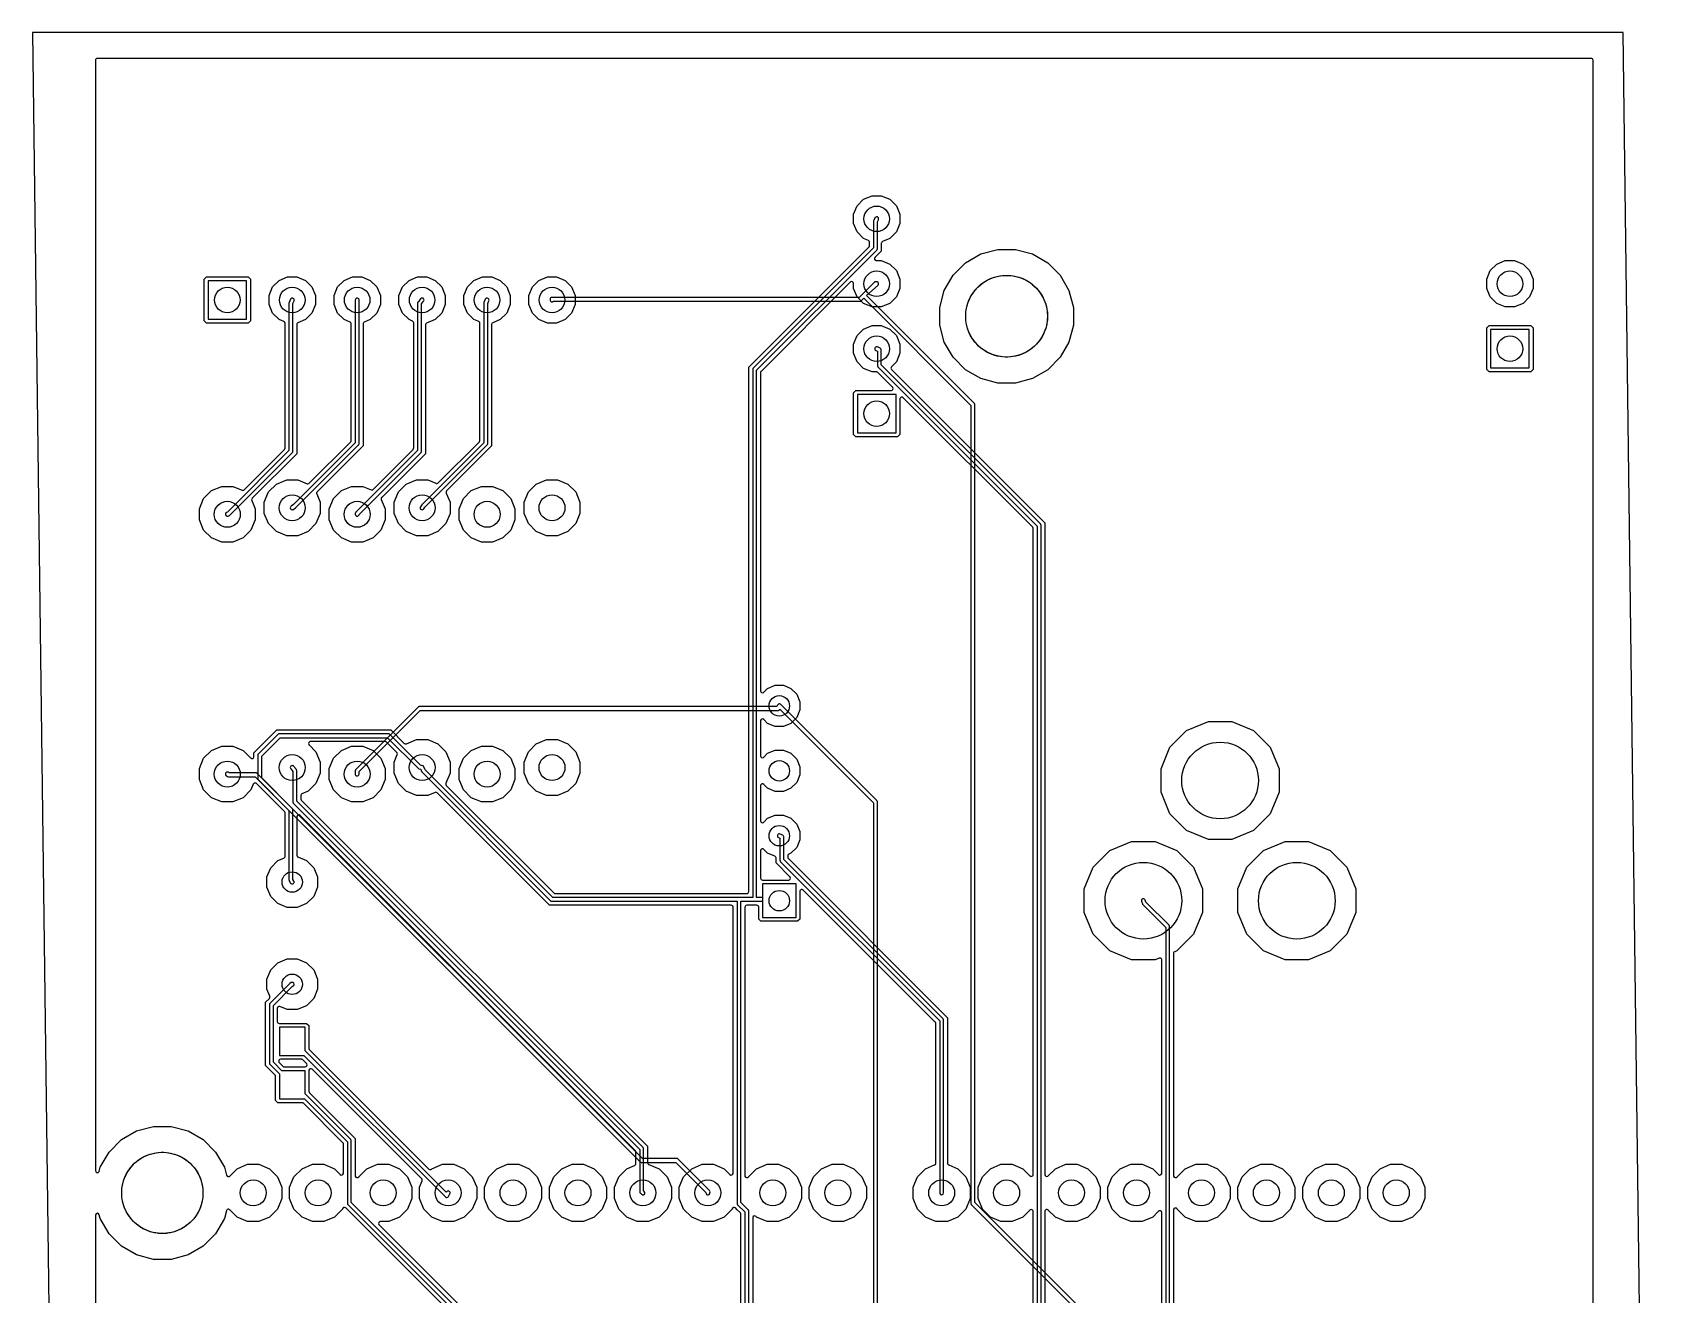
# Model space of a CAD drawing. Header units: millimetres. Extents: x -1.3 to 62.2, y 2.5 to 101.3.
# Drawn here: x -1.3 to 62.2, y 51.9 to 101.3 of the extents above; entities that cross this region are included whole.
import ezdxf

# ---------------------------------------------------------------- set-up
doc = ezdxf.new("R2010")
doc.units = ezdxf.units.MM

msp = doc.modelspace()

# ---------------------------------------------------------------- linework, layer by layer
at = {"layer": '16_copper'}
for points in [[(7.104, 91.559), (5.596, 91.559), (5.596, 90.051), (7.104, 90.051)], [(57.269, 89.654), (55.761, 89.654), (55.761, 88.146), (57.269, 88.146)], [(32.504, 87.114), (30.996, 87.114), (30.996, 85.606), (32.504, 85.606)], [(28.594, 67.964), (27.286, 67.964), (27.286, 66.656), (28.594, 66.656)]]:
    msp.add_lwpolyline(points, close=True, dxfattribs=at)
for points in [[(53.546, 37.544), (35.585, 55.505), (35.585, 86.716), (35.584, 86.724), (35.584, 86.732, 0.087654), (35.573, 86.757), (35.568, 86.763), (35.563, 86.769), (31.353, 90.98), (31.801, 91.383), (31.804, 91.387), (31.808, 91.39, 0.54841), (31.771, 91.513), (31.764, 91.514), (31.759, 91.516, 0.019744), (31.75, 91.516), (31.699, 91.516, 0.14431), (31.658, 91.504), (31.652, 91.499), (31.645, 91.494), (31.058, 90.907), (19.05, 90.907, 0.414214), (18.974, 90.83), (18.974, 90.805, 0.236692), (19.019, 90.736), (19.04, 90.73), (19.061, 90.73), (19.082, 90.736), (19.1, 90.748), (19.106, 90.754), (31.09, 90.754), (31.098, 90.755), (31.106, 90.756, 0.087654), (31.131, 90.766), (31.137, 90.771), (31.143, 90.777), (31.242, 90.875), (35.433, 86.684), (35.433, 55.474), (35.434, 55.465), (35.435, 55.457, 0.087654), (35.445, 55.432), (35.45, 55.427), (35.455, 55.42), (53.416, 37.459)], [(31.775, 7.691), (31.775, 71.171), (31.774, 71.179), (31.774, 71.188, 0.087654), (31.763, 71.212), (31.758, 71.218), (31.753, 71.225), (27.994, 74.984), (27.988, 74.988), (27.983, 74.993, 0.45511), (27.872, 74.964), (27.842, 74.905), (13.868, 74.905), (13.86, 74.903), (13.852, 74.903, 0.087654), (13.827, 74.892), (13.821, 74.888), (13.815, 74.882), (11.376, 72.444), (11.371, 72.437), (11.366, 72.431, 0.087651), (11.356, 72.406), (11.355, 72.399), (11.354, 72.39), (11.354, 72.263), (11.357, 72.241, 0.866051), (11.506, 72.263), (11.506, 72.358), (13.9, 74.752), (27.889, 74.752), (27.899, 74.754), (27.909, 74.755, 0.151455), (27.947, 74.779), (27.951, 74.785), (27.957, 74.794), (27.961, 74.801), (31.623, 71.139), (31.623, 7.62)]]:
    msp.add_lwpolyline(points, format="xyb", dxfattribs=at)
msp.add_lwpolyline([(25.157, 55.805, 0.294754), (25.219, 55.859), (25.222, 55.88, 0.298763), (25.21, 55.972), (25.205, 55.978), (25.2, 55.985), (23.981, 57.204), (23.974, 57.209), (23.967, 57.214, 0.087651), (23.943, 57.224), (23.935, 57.225), (23.927, 57.226), (22.587, 57.226), (7.521, 72.291), (7.515, 72.297), (7.508, 72.302, 0.087651), (7.484, 72.312), (7.476, 72.313), (7.468, 72.314), (6.419, 72.314), (6.384, 72.331), (6.363, 72.338, 0.752257), (6.299, 72.207), (6.316, 72.195, 0.283273), (6.401, 72.161), (7.436, 72.161), (22.501, 57.096), (22.508, 57.091), (22.515, 57.086, 0.087651), (22.539, 57.076), (22.547, 57.075), (22.555, 57.074), (23.895, 57.074), (25.07, 55.899), (25.07, 55.88), (25.073, 55.858, 0.294754), (25.136, 55.805)], format="xyb", close=True, dxfattribs=at)
at = {"layer": '1_copper'}
for points in [[(59.766, 5.08), (59.766, 100.178), (59.765, 100.183, 0.392588), (59.69, 100.254), (1.27, 100.254), (1.264, 100.253, 0.392588), (1.194, 100.178), (1.194, 56.754), (1.194, 56.753), (1.194, 56.752, 0.752241), (1.335, 56.715), (1.34, 56.727), (1.343, 56.733, 0.00336), (1.344, 56.734), (1.384, 56.885), (1.727, 57.479), (2.211, 57.963), (2.805, 58.306), (3.467, 58.483), (4.153, 58.483), (4.815, 58.306), (5.409, 57.963), (5.893, 57.479), (6.236, 56.885), (6.319, 56.575), (6.321, 56.572), (6.321, 56.568, 0.458574), (6.43, 56.528), (6.436, 56.533), (6.442, 56.537, 0.021991), (6.447, 56.541), (6.733, 56.827), (7.144, 56.998), (7.588, 56.998), (7.999, 56.827), (8.313, 56.513), (8.484, 56.102), (8.484, 55.658), (8.313, 55.247), (7.999, 54.933), (7.588, 54.762), (7.144, 54.762), (6.733, 54.933), (6.447, 55.219), (6.444, 55.221), (6.441, 55.224, 0.458569), (6.327, 55.204), (6.324, 55.197), (6.321, 55.191, 0.021986), (6.319, 55.185), (6.236, 54.875), (5.893, 54.281), (5.409, 53.797), (4.815, 53.454), (4.153, 53.277), (3.467, 53.277), (2.805, 53.454), (2.211, 53.797), (1.727, 54.281), (1.384, 54.875), (1.344, 55.026), (1.343, 55.026), (1.343, 55.027, 0.752248), (1.197, 55.027), (1.195, 55.014), (1.194, 55.007, 0.003363), (1.194, 55.006), (1.194, 9.981)], [(26.441, 8.786), (26.441, 55.043), (26.44, 55.051), (26.44, 55.059, 0.087654), (26.429, 55.084), (26.424, 55.089), (26.419, 55.096), (26.293, 55.223), (26.225, 55.29), (26.218, 55.296), (26.21, 55.302, 0.260559), (26.136, 55.303), (26.127, 55.298), (26.127, 55.298), (26.126, 55.297, 0.054001), (26.11, 55.282), (26.107, 55.275), (26.101, 55.265), (26.093, 55.247), (25.779, 54.933), (25.368, 54.762), (24.924, 54.762), (24.513, 54.933), (24.199, 55.247), (24.028, 55.658), (24.028, 56.102), (24.199, 56.513), (24.513, 56.827), (24.924, 56.998), (25.368, 56.998), (25.779, 56.827), (26.007, 56.6), (26.009, 56.598), (26.011, 56.596, 0.54841), (26.134, 56.633), (26.135, 56.642), (26.136, 56.649, 0.01577), (26.137, 56.654), (26.137, 67.056), (26.136, 67.062, 0.392588), (26.06, 67.132), (18.955, 67.132), (14.559, 71.528), (14.558, 71.529), (14.557, 71.53, 0.218345), (14.497, 71.55), (14.486, 71.547), (14.479, 71.545, 0.007884), (14.476, 71.545), (14.187, 71.425), (13.753, 71.425), (13.351, 71.591), (13.044, 71.898), (12.878, 72.3), (12.878, 72.734), (12.998, 73.023), (12.998, 73.025), (12.999, 73.026, 0.218355), (12.994, 73.09), (12.987, 73.098), (12.983, 73.105, 0.007882), (12.981, 73.106), (12.577, 73.511), (12.57, 73.516), (12.564, 73.521, 0.087651), (12.539, 73.531), (12.532, 73.532), (12.523, 73.533), (9.603, 73.533), (9.6, 73.533), (9.597, 73.533, 0.54841), (9.536, 73.42), (9.541, 73.413), (9.545, 73.406, 0.015772), (9.549, 73.403), (9.816, 73.136), (9.982, 72.734), (9.982, 72.3), (9.816, 71.898), (9.509, 71.591), (9.267, 71.491), (9.266, 71.49), (9.264, 71.49, 0.21835), (9.223, 71.441), (9.222, 71.431), (9.22, 71.423, 0.007886), (9.22, 71.421), (9.22, 71.297), (9.221, 71.291), (9.221, 71.286), (9.222, 71.284), (9.222, 71.28, 0.01577), (9.223, 71.276), (9.226, 71.269), (9.227, 71.266), (9.228, 71.264), (9.23, 71.26, 0.015774), (9.232, 71.256), (9.237, 71.25), (9.239, 71.248), (9.239, 71.247), (9.239, 71.247), (9.243, 71.243), (22.784, 57.702), (22.784, 57.067), (22.784, 57.065), (22.784, 57.064, 0.218346), (22.813, 57.007), (22.822, 57.002), (22.829, 56.998, 0.00789), (22.831, 56.997), (23.239, 56.827), (23.553, 56.513), (23.724, 56.102), (23.724, 55.658), (23.553, 55.247), (23.239, 54.933), (22.828, 54.762), (22.384, 54.762), (21.973, 54.933), (21.659, 55.247), (21.488, 55.658), (21.488, 56.102), (21.659, 56.513), (21.973, 56.827), (22.28, 56.954), (22.281, 56.955), (22.283, 56.956, 0.21835), (22.324, 57.004), (22.325, 57.015), (22.327, 57.022, 0.007886), (22.327, 57.025), (22.327, 57.481), (22.325, 57.489), (22.325, 57.498, 0.087654), (22.314, 57.522), (22.31, 57.528), (22.304, 57.535), (9.198, 70.641), (9.196, 70.643), (9.194, 70.645, 0.54841), (9.071, 70.608), (9.069, 70.599), (9.068, 70.592, 0.01577), (9.068, 70.587), (9.068, 69.089), (9.068, 69.088), (9.068, 69.086, 0.218346), (9.097, 69.03), (9.106, 69.024), (9.106, 69.024, 0.004921), (9.108, 69.023), (9.113, 69.02, 0.00789), (9.115, 69.019), (9.451, 68.88), (9.73, 68.601), (9.881, 68.237), (9.881, 67.843), (9.73, 67.479), (9.451, 67.2), (9.087, 67.049), (8.693, 67.049), (8.329, 67.2), (8.05, 67.479), (7.899, 67.843), (7.899, 68.237), (8.05, 68.601), (8.329, 68.88), (8.564, 68.977), (8.565, 68.978), (8.567, 68.978, 0.21835), (8.608, 69.027), (8.609, 69.037), (8.611, 69.045, 0.007886), (8.611, 69.047), (8.611, 70.74), (8.609, 70.748), (8.609, 70.757, 0.087654), (8.598, 70.781), (8.594, 70.787), (8.588, 70.794), (7.492, 71.89), (7.484, 71.896), (7.476, 71.902, 0.383473), (7.377, 71.882), (7.373, 71.875), (7.367, 71.865), (7.276, 71.644), (6.969, 71.337), (6.567, 71.171), (6.133, 71.171), (5.731, 71.337), (5.424, 71.644), (5.258, 72.046), (5.258, 72.48), (5.424, 72.882), (5.731, 73.189), (6.133, 73.355), (6.567, 73.355), (6.969, 73.189), (7.261, 72.896), (7.264, 72.895), (7.265, 72.892, 0.54841), (7.389, 72.929), (7.39, 72.938), (7.391, 72.945, 0.01577), (7.391, 72.95), (7.391, 73.094), (8.287, 73.99), (12.744, 73.99), (13.273, 73.461), (13.274, 73.46), (13.275, 73.459, 0.218345), (13.336, 73.44), (13.346, 73.442), (13.354, 73.444, 0.007884), (13.356, 73.445), (13.753, 73.609), (14.187, 73.609), (14.589, 73.443), (14.896, 73.136), (15.062, 72.734), (15.062, 72.3), (14.898, 71.903), (14.897, 71.901), (14.897, 71.9, 0.218355), (14.902, 71.836), (14.908, 71.828), (14.913, 71.822, 0.007882), (14.914, 71.82), (19.122, 67.612), (19.129, 67.607), (19.136, 67.601, 0.087651), (19.16, 67.591), (19.168, 67.591), (19.176, 67.589), (26.67, 67.589), (26.676, 67.59, 0.392588), (26.746, 67.666), (26.746, 88.182), (31.448, 92.884), (31.452, 92.888), (31.452, 92.889), (31.453, 92.891), (31.453, 92.891), (31.459, 92.897, 0.01577), (31.461, 92.901), (31.463, 92.906), (31.464, 92.907), (31.465, 92.911), (31.468, 92.917, 0.015767), (31.469, 92.922), (31.469, 92.926), (31.47, 92.928), (31.47, 92.932), (31.471, 92.938), (31.471, 93.064), (31.47, 93.065), (31.471, 93.067, 0.218346), (31.442, 93.124), (31.432, 93.129), (31.426, 93.133, 0.00789), (31.424, 93.134), (31.237, 93.212), (30.982, 93.467), (30.844, 93.8), (30.844, 94.16), (30.982, 94.493), (31.237, 94.748), (31.57, 94.886), (31.93, 94.886), (32.263, 94.748), (32.518, 94.493), (32.656, 94.16), (32.656, 93.8), (32.518, 93.467), (32.263, 93.212), (31.975, 93.092), (31.973, 93.091), (31.972, 93.091, 0.21835), (31.931, 93.042), (31.929, 93.032), (31.928, 93.024, 0.007886), (31.928, 93.022), (31.928, 92.717), (31.687, 92.476), (31.686, 92.474), (31.684, 92.472, 0.54841), (31.721, 92.349), (31.729, 92.348), (31.736, 92.347, 0.01577), (31.741, 92.346), (31.93, 92.346), (32.263, 92.208), (32.518, 91.953), (32.656, 91.62), (32.656, 91.26), (32.518, 90.927), (32.263, 90.672), (31.93, 90.534), (31.57, 90.534), (31.237, 90.672), (30.982, 90.927), (30.844, 91.26), (30.844, 91.449), (30.843, 91.452), (30.843, 91.454, 0.54841), (30.73, 91.515), (30.723, 91.51), (30.717, 91.506, 0.015772), (30.714, 91.503), (27.226, 88.015), (27.221, 88.008), (27.215, 88.002, 0.087651), (27.205, 87.977), (27.205, 87.97), (27.203, 87.961), (27.203, 75.518), (27.204, 75.515), (27.204, 75.512, 0.548396), (27.317, 75.451), (27.324, 75.457), (27.33, 75.461, 0.015772), (27.333, 75.464), (27.483, 75.614), (27.78, 75.736), (28.1, 75.736), (28.397, 75.614), (28.624, 75.387), (28.746, 75.09), (28.746, 74.77), (28.624, 74.473), (28.397, 74.246), (28.1, 74.124), (27.78, 74.124), (27.483, 74.246), (27.333, 74.396), (27.331, 74.398), (27.329, 74.4, 0.54841), (27.206, 74.363), (27.205, 74.354), (27.204, 74.347, 0.015781), (27.203, 74.342), (27.203, 72.978), (27.204, 72.975), (27.204, 72.972, 0.548396), (27.317, 72.911), (27.324, 72.917), (27.33, 72.921, 0.015772), (27.333, 72.924), (27.483, 73.074), (27.78, 73.196), (28.1, 73.196), (28.397, 73.074), (28.624, 72.847), (28.746, 72.55), (28.746, 72.23), (28.624, 71.933), (28.397, 71.706), (28.1, 71.584), (27.78, 71.584), (27.483, 71.706), (27.333, 71.856), (27.331, 71.858), (27.329, 71.86, 0.54841), (27.206, 71.823), (27.205, 71.814), (27.204, 71.807, 0.015781), (27.203, 71.802), (27.203, 70.438), (27.204, 70.435), (27.204, 70.432, 0.548396), (27.317, 70.371), (27.324, 70.377), (27.33, 70.381, 0.015772), (27.333, 70.384), (27.483, 70.534), (27.78, 70.656), (28.1, 70.656), (28.397, 70.534), (28.624, 70.307), (28.746, 70.01), (28.746, 69.69), (28.624, 69.393), (28.397, 69.166), (28.317, 69.133), (28.316, 69.133), (28.314, 69.132, 0.21835), (28.273, 69.084), (28.272, 69.073), (28.27, 69.065, 0.005361), (28.27, 69.063), (28.27, 69.011), (28.271, 69.005), (28.271, 69), (28.272, 68.998), (28.272, 68.994, 0.01577), (28.273, 68.99), (28.276, 68.983), (28.277, 68.98), (28.278, 68.978), (28.28, 68.974, 0.015774), (28.282, 68.97), (28.287, 68.964), (28.289, 68.962), (28.289, 68.961), (28.289, 68.961), (28.293, 68.957), (34.519, 62.731), (34.519, 57.046), (34.519, 57.044), (34.519, 57.043), (34.519, 57.039), (34.519, 57.037), (34.52, 57.035), (34.52, 57.034), (34.522, 57.024, 0.155292), (34.548, 56.986), (34.557, 56.981), (34.563, 56.976, 0.00789), (34.566, 56.976), (34.923, 56.827), (35.237, 56.513), (35.408, 56.102), (35.408, 55.658), (35.237, 55.247), (34.923, 54.933), (34.512, 54.762), (34.068, 54.762), (33.657, 54.933), (33.343, 55.247), (33.172, 55.658), (33.172, 56.102), (33.343, 56.513), (33.657, 56.827), (34.014, 56.976), (34.016, 56.976), (34.017, 56.977, 0.21835), (34.059, 57.025), (34.06, 57.035), (34.061, 57.038), (34.061, 57.04), (34.061, 57.044, 0.007886), (34.061, 57.046), (34.061, 62.51), (34.06, 62.519), (34.06, 62.527, 0.087654), (34.049, 62.551), (34.044, 62.557), (34.039, 62.564), (28.876, 67.727), (28.874, 67.728), (28.872, 67.73, 0.54841), (28.749, 67.693), (28.748, 67.685), (28.747, 67.678, 0.01577), (28.746, 67.673), (28.746, 66.593), (28.657, 66.504), (27.223, 66.504), (27.134, 66.593), (27.134, 67.056), (27.133, 67.062, 0.392588), (27.057, 67.132), (26.67, 67.132), (26.664, 67.131, 0.392588), (26.594, 67.056), (26.594, 56.547), (26.595, 56.54), (26.595, 56.533, 0.600658), (26.734, 56.506), (26.737, 56.511), (27.053, 56.827), (27.464, 56.998), (27.908, 56.998), (28.319, 56.827), (28.633, 56.513), (28.804, 56.102), (28.804, 55.658), (28.633, 55.247), (28.319, 54.933), (27.908, 54.762), (27.464, 54.762), (27.053, 54.933), (27.029, 54.957, 0.572911), (26.901, 54.924), (26.9, 54.915), (26.899, 54.908, 0.015781), (26.899, 54.903), (26.899, 8.786)], [(26.746, 7.62), (26.746, 55.169), (26.745, 55.177), (26.744, 55.186, 0.087654), (26.734, 55.21), (26.729, 55.216), (26.724, 55.223), (26.441, 55.505), (26.441, 67.285), (27.286, 67.285), (27.286, 66.656), (28.594, 66.656), (28.594, 67.964), (27.286, 67.964), (27.286, 67.437), (27.051, 67.437), (27.051, 88.056), (31.753, 92.758), (31.758, 92.765), (31.764, 92.771, 0.087651), (31.774, 92.796), (31.774, 92.803), (31.775, 92.812), (31.775, 93.86), (31.818, 93.946), (31.825, 93.967, 0.866056), (31.682, 94.014), (31.631, 93.912), (31.629, 93.906), (31.626, 93.899, 0.068909), (31.623, 93.878), (31.623, 92.843), (26.921, 88.141), (26.916, 88.134), (26.91, 88.128, 0.087651), (26.9, 88.103), (26.9, 88.096), (26.899, 88.087), (26.899, 67.437), (19.082, 67.437), (14.086, 72.433), (14.041, 72.545), (14.039, 72.549), (14.038, 72.552, 0.14431), (14.008, 72.583), (14.001, 72.586), (13.995, 72.589, 0.021352), (13.988, 72.591), (13.907, 72.611), (12.703, 73.815), (12.696, 73.821), (12.69, 73.826, 0.087651), (12.665, 73.836), (12.658, 73.837), (12.649, 73.838), (8.382, 73.838), (8.374, 73.837), (8.365, 73.836, 0.087654), (8.341, 73.826), (8.335, 73.821), (8.328, 73.815), (7.566, 73.053), (7.561, 73.047), (7.556, 73.04, 0.087651), (7.546, 73.016), (7.545, 73.008), (7.544, 73), (7.544, 72.085), (7.545, 72.077), (7.546, 72.068, 0.087654), (7.556, 72.044), (7.561, 72.038), (7.566, 72.031), (8.763, 70.834), (8.763, 68.123), (8.764, 68.112), (8.766, 68.102, 0.002881), (8.766, 68.101), (8.769, 68.095), (8.774, 68.083), (8.825, 68), (8.839, 67.983, 0.866055), (8.955, 68.08), (8.915, 68.144), (8.915, 70.866), (8.914, 70.874), (8.914, 70.883, 0.087654), (8.903, 70.907), (8.898, 70.913), (8.893, 70.92), (7.696, 72.117), (7.696, 72.968), (8.414, 73.685), (12.618, 73.685), (13.815, 72.489), (13.823, 72.483), (13.831, 72.476, 0.005352), (13.832, 72.475), (13.839, 72.473), (13.85, 72.468), (13.914, 72.453), (13.95, 72.362), (13.953, 72.357), (13.954, 72.353, 0.06891), (13.967, 72.336), (18.996, 67.307), (19.003, 67.302), (19.009, 67.296, 0.087651), (19.034, 67.286), (19.041, 67.286), (19.05, 67.285), (26.289, 67.285), (26.289, 55.474), (26.29, 55.465), (26.291, 55.457, 0.087654), (26.301, 55.432), (26.306, 55.427), (26.311, 55.42), (26.594, 55.137), (26.594, 7.62)], [(37.871, 11.335), (37.871, 55.157), (37.871, 55.16), (37.871, 55.163, 0.54841), (37.758, 55.223), (37.751, 55.218), (37.745, 55.214, 0.015772), (37.741, 55.211), (37.463, 54.933), (37.052, 54.762), (36.608, 54.762), (36.197, 54.933), (35.883, 55.247), (35.712, 55.658), (35.712, 56.102), (35.883, 56.513), (36.197, 56.827), (36.608, 56.998), (37.052, 56.998), (37.463, 56.827), (37.741, 56.549), (37.744, 56.547), (37.745, 56.545, 0.54841), (37.869, 56.582), (37.87, 56.591), (37.871, 56.598, 0.01577), (37.871, 56.603), (37.871, 81.865), (37.87, 81.873), (37.87, 81.882, 0.087654), (37.859, 81.906), (37.854, 81.912), (37.849, 81.919), (32.786, 86.981), (32.784, 86.983), (32.782, 86.985, 0.54841), (32.659, 86.948), (32.658, 86.94), (32.657, 86.932, 0.01577), (32.656, 86.928), (32.656, 85.543), (32.567, 85.454), (30.933, 85.454), (30.844, 85.543), (30.844, 87.177), (30.933, 87.266), (32.318, 87.266), (32.32, 87.267), (32.323, 87.267, 0.54841), (32.384, 87.38), (32.379, 87.387), (32.375, 87.393, 0.015772), (32.371, 87.396), (31.797, 87.971), (31.79, 87.976), (31.783, 87.982, 0.087651), (31.759, 87.992), (31.751, 87.992), (31.743, 87.994), (31.57, 87.994), (31.237, 88.132), (30.982, 88.387), (30.844, 88.72), (30.844, 89.08), (30.982, 89.413), (31.237, 89.668), (31.57, 89.806), (31.93, 89.806), (32.263, 89.668), (32.518, 89.413), (32.656, 89.08), (32.656, 88.72), (32.518, 88.387), (32.327, 88.195), (32.324, 88.191, 0.39257), (32.327, 88.087), (38.172, 82.242), (38.329, 82.086), (38.329, 56.603), (38.329, 56.6), (38.329, 56.597, 0.54841), (38.442, 56.537), (38.449, 56.542), (38.455, 56.546, 0.015772), (38.459, 56.549), (38.737, 56.827), (39.148, 56.998), (39.592, 56.998), (40.003, 56.827), (40.317, 56.513), (40.488, 56.102), (40.488, 55.658), (40.317, 55.247), (40.003, 54.933), (39.592, 54.762), (39.148, 54.762), (38.737, 54.933), (38.459, 55.211), (38.456, 55.213), (38.455, 55.215, 0.54841), (38.331, 55.178), (38.33, 55.169), (38.329, 55.162, 0.01577), (38.329, 55.157), (38.329, 11.556)], [(38.176, 11.462), (38.176, 81.991), (38.175, 82), (38.174, 82.008, 0.087654), (38.164, 82.033), (38.159, 82.038), (38.154, 82.045), (31.928, 88.271), (31.928, 88.849), (31.926, 88.859), (31.925, 88.869, 0.151455), (31.901, 88.907), (31.895, 88.911), (31.886, 88.917), (31.784, 88.968), (31.763, 88.975, 0.866056), (31.716, 88.832), (31.775, 88.802), (31.775, 88.24), (31.777, 88.231), (31.777, 88.223, 0.087654), (31.788, 88.198), (31.792, 88.193), (31.798, 88.186), (38.024, 81.96), (38.024, 11.43)], [(42.901, 48.216), (42.901, 55.106), (42.9, 55.109), (42.9, 55.112, 0.54841), (42.787, 55.173), (42.78, 55.167), (42.774, 55.163, 0.015772), (42.771, 55.16), (42.543, 54.933), (42.132, 54.762), (41.688, 54.762), (41.277, 54.933), (40.963, 55.247), (40.792, 55.658), (40.792, 56.102), (40.963, 56.513), (41.277, 56.827), (41.688, 56.998), (42.132, 56.998), (42.543, 56.827), (42.771, 56.6), (42.773, 56.598), (42.775, 56.596, 0.54841), (42.898, 56.633), (42.899, 56.642), (42.9, 56.649, 0.01577), (42.901, 56.654), (42.901, 64.993), (42.899, 65.002), (42.898, 65.012, 0.383484), (42.813, 65.068), (42.806, 65.066), (42.795, 65.063), (42.64, 64.999), (41.72, 64.999), (40.871, 65.35), (40.22, 66.001), (39.869, 66.85), (39.869, 67.77), (40.22, 68.619), (40.871, 69.27), (41.72, 69.621), (42.64, 69.621), (43.489, 69.27), (44.14, 68.619), (44.491, 67.77), (44.491, 66.85), (44.14, 66.001), (43.489, 65.35), (43.405, 65.316), (43.403, 65.315), (43.402, 65.314, 0.21835), (43.361, 65.266), (43.359, 65.255), (43.358, 65.248, 0.007886), (43.358, 65.245), (43.358, 56.547), (43.359, 56.54), (43.359, 56.533, 0.600658), (43.498, 56.506), (43.501, 56.511), (43.817, 56.827), (44.228, 56.998), (44.672, 56.998), (45.083, 56.827), (45.397, 56.513), (45.568, 56.102), (45.568, 55.658), (45.397, 55.247), (45.083, 54.933), (44.672, 54.762), (44.228, 54.762), (43.817, 54.933), (43.501, 55.249), (43.498, 55.255, 0.747777), (43.358, 55.213), (43.358, 48.437)], [(43.205, 48.342), (43.205, 66.294), (43.204, 66.302), (43.204, 66.311, 0.087654), (43.193, 66.335), (43.188, 66.341), (43.183, 66.348), (42.281, 67.25), (42.252, 67.335), (42.242, 67.354, 0.866045), (42.108, 67.285), (42.143, 67.184), (42.146, 67.178), (42.148, 67.171, 0.06891), (42.161, 67.155), (43.053, 66.262), (43.053, 48.311)], [(25.2, 41.076), (10.985, 55.29), (10.978, 55.296), (10.97, 55.302, 0.260257), (10.896, 55.303), (10.887, 55.298), (10.887, 55.298), (10.886, 55.297, 0.053998), (10.87, 55.282), (10.867, 55.275), (10.861, 55.265), (10.853, 55.247), (10.539, 54.933), (10.128, 54.762), (9.684, 54.762), (9.273, 54.933), (8.959, 55.247), (8.788, 55.658), (8.788, 56.102), (8.959, 56.513), (9.273, 56.827), (9.684, 56.998), (10.128, 56.998), (10.539, 56.827), (10.767, 56.6), (10.769, 56.598), (10.771, 56.596, 0.54841), (10.894, 56.633), (10.895, 56.642), (10.896, 56.649, 0.01577), (10.897, 56.654), (10.897, 57.786), (10.895, 57.794), (10.895, 57.803, 0.087654), (10.884, 57.827), (10.88, 57.833), (10.874, 57.84), (9.329, 59.385), (9.322, 59.39), (9.315, 59.396, 0.087651), (9.291, 59.406), (9.283, 59.406), (9.275, 59.408), (8.327, 59.408), (8.238, 59.497), (8.238, 60.445), (8.236, 60.453), (8.236, 60.462, 0.087654), (8.225, 60.486), (8.221, 60.492), (8.215, 60.499), (7.849, 60.865), (7.849, 63.341), (7.996, 63.488), (7.997, 63.489), (7.998, 63.49, 0.218345), (8.017, 63.551), (8.015, 63.561), (8.013, 63.569, 0.007884), (8.012, 63.571), (7.899, 63.843), (7.899, 64.237), (8.05, 64.601), (8.329, 64.88), (8.693, 65.031), (9.087, 65.031), (9.451, 64.88), (9.73, 64.601), (9.881, 64.237), (9.881, 63.843), (9.73, 63.479), (9.451, 63.2), (9.087, 63.049), (8.693, 63.049), (8.411, 63.166), (8.402, 63.169), (8.392, 63.171, 0.383481), (8.308, 63.114), (8.307, 63.106), (8.306, 63.096), (8.306, 62.589), (8.307, 62.583, 0.392588), (8.382, 62.512), (9.453, 62.512), (9.542, 62.423), (9.542, 61.526), (9.544, 61.518), (9.544, 61.509, 0.087654), (9.555, 61.485), (9.559, 61.479), (9.565, 61.472), (14.227, 56.81), (14.232, 56.806, 0.256221), (14.303, 56.791), (14.308, 56.792, 0.078723), (14.335, 56.81), (14.353, 56.827), (14.764, 56.998), (15.208, 56.998), (15.619, 56.827), (15.933, 56.513), (16.104, 56.102), (16.104, 55.658), (15.933, 55.247), (15.619, 54.933), (15.208, 54.762), (14.764, 54.762), (14.353, 54.933), (14.039, 55.247), (13.868, 55.658), (13.868, 56.102), (13.972, 56.352), (13.972, 56.354), (13.973, 56.355, 0.218355), (13.968, 56.418), (13.961, 56.427), (13.957, 56.433, 0.007882), (13.955, 56.435), (9.672, 60.718), (9.67, 60.72), (9.668, 60.722, 0.54841), (9.545, 60.685), (9.544, 60.676), (9.543, 60.669, 0.01577), (9.542, 60.664), (9.542, 59.85), (9.544, 59.841), (9.544, 59.833, 0.087654), (9.555, 59.808), (9.559, 59.803), (9.565, 59.796), (11.354, 58.007), (11.354, 56.547), (11.355, 56.54), (11.355, 56.533, 0.600594), (11.494, 56.506), (11.497, 56.511), (11.813, 56.827), (12.224, 56.998), (12.668, 56.998), (13.079, 56.827), (13.393, 56.513), (13.564, 56.102), (13.564, 55.658), (13.393, 55.247), (13.079, 54.933), (12.668, 54.762), (12.344, 54.762), (12.341, 54.762), (12.338, 54.762, 0.54841), (12.277, 54.649), (12.282, 54.642), (12.286, 54.636, 0.015772), (12.29, 54.632), (25.679, 41.243)], [(25.505, 41.202), (11.201, 55.505), (11.201, 57.912), (11.2, 57.92), (11.2, 57.929, 0.087654), (11.189, 57.953), (11.184, 57.959), (11.179, 57.966), (9.39, 59.755), (9.39, 60.66), (8.485, 60.66), (8.153, 60.992), (8.153, 63.214), (8.887, 63.948), (8.931, 63.976), (8.947, 63.99, 0.75226), (8.868, 64.113), (8.849, 64.104), (8.799, 64.072), (8.793, 64.068), (8.785, 64.062), (8.023, 63.3), (8.018, 63.293), (8.013, 63.287, 0.087651), (8.003, 63.262), (8.002, 63.255), (8.001, 63.246), (8.001, 60.96), (8.002, 60.952), (8.003, 60.943, 0.087654), (8.013, 60.919), (8.018, 60.913), (8.023, 60.906), (8.39, 60.539), (8.39, 59.56), (9.369, 59.56), (11.049, 57.88), (11.049, 55.474), (11.05, 55.465), (11.051, 55.457, 0.087654), (11.061, 55.432), (11.066, 55.427), (11.071, 55.42), (25.375, 41.116)]]:
    msp.add_lwpolyline(points, format="xyb", dxfattribs=at)
for points in [[(36.486, 87.554), (35.82, 87.732), (35.224, 88.077), (34.737, 88.564), (34.392, 89.16), (34.214, 89.826), (34.214, 90.514), (34.392, 91.18), (34.737, 91.776), (35.224, 92.263), (35.82, 92.608), (36.486, 92.786), (37.174, 92.786), (37.84, 92.608), (38.436, 92.263), (38.923, 91.776), (39.268, 91.18), (39.446, 90.514), (39.446, 89.826), (39.268, 89.16), (38.923, 88.564), (38.436, 88.077), (37.84, 87.732), (37.174, 87.554)], [(56.335, 90.534), (56.002, 90.672), (55.747, 90.927), (55.609, 91.26), (55.609, 91.62), (55.747, 91.953), (56.002, 92.208), (56.335, 92.346), (56.695, 92.346), (57.028, 92.208), (57.283, 91.953), (57.421, 91.62), (57.421, 91.26), (57.283, 90.927), (57.028, 90.672), (56.695, 90.534)], [(5.533, 89.899), (5.444, 89.988), (5.444, 91.622), (5.533, 91.711), (7.167, 91.711), (7.256, 91.622), (7.256, 89.988), (7.167, 89.899)], [(7.104, 91.559), (5.596, 91.559), (5.596, 90.051), (7.104, 90.051)], [(18.87, 89.899), (18.537, 90.037), (18.282, 90.292), (18.144, 90.625), (18.144, 90.985), (18.282, 91.318), (18.537, 91.573), (18.87, 91.711), (19.23, 91.711), (19.563, 91.573), (19.818, 91.318), (19.956, 90.985), (19.956, 90.625), (19.818, 90.292), (19.563, 90.037), (19.23, 89.899)], [(55.698, 87.994), (55.609, 88.083), (55.609, 89.717), (55.698, 89.806), (57.332, 89.806), (57.421, 89.717), (57.421, 88.083), (57.332, 87.994)], [(57.269, 89.654), (55.761, 89.654), (55.761, 88.146), (57.269, 88.146)], [(32.504, 87.114), (30.996, 87.114), (30.996, 85.606), (32.504, 85.606)], [(16.293, 81.331), (15.891, 81.497), (15.584, 81.804), (15.418, 82.206), (15.418, 82.64), (15.584, 83.042), (15.891, 83.349), (16.293, 83.515), (16.727, 83.515), (17.129, 83.349), (17.436, 83.042), (17.602, 82.64), (17.602, 82.206), (17.436, 81.804), (17.129, 81.497), (16.727, 81.331)], [(18.833, 81.585), (18.431, 81.751), (18.124, 82.058), (17.958, 82.46), (17.958, 82.894), (18.124, 83.296), (18.431, 83.603), (18.833, 83.769), (19.267, 83.769), (19.669, 83.603), (19.976, 83.296), (20.142, 82.894), (20.142, 82.46), (19.976, 82.058), (19.669, 81.751), (19.267, 81.585)], [(44.72, 69.699), (43.871, 70.05), (43.22, 70.701), (42.869, 71.55), (42.869, 72.47), (43.22, 73.319), (43.871, 73.97), (44.72, 74.321), (45.64, 74.321), (46.489, 73.97), (47.14, 73.319), (47.491, 72.47), (47.491, 71.55), (47.14, 70.701), (46.489, 70.05), (45.64, 69.699)], [(11.213, 71.171), (10.811, 71.337), (10.504, 71.644), (10.338, 72.046), (10.338, 72.48), (10.504, 72.882), (10.811, 73.189), (11.213, 73.355), (11.647, 73.355), (12.049, 73.189), (12.356, 72.882), (12.522, 72.48), (12.522, 72.046), (12.356, 71.644), (12.049, 71.337), (11.647, 71.171)], [(16.293, 71.171), (15.891, 71.337), (15.584, 71.644), (15.418, 72.046), (15.418, 72.48), (15.584, 72.882), (15.891, 73.189), (16.293, 73.355), (16.727, 73.355), (17.129, 73.189), (17.436, 72.882), (17.602, 72.48), (17.602, 72.046), (17.436, 71.644), (17.129, 71.337), (16.727, 71.171)], [(18.833, 71.425), (18.431, 71.591), (18.124, 71.898), (17.958, 72.3), (17.958, 72.734), (18.124, 73.136), (18.431, 73.443), (18.833, 73.609), (19.267, 73.609), (19.669, 73.443), (19.976, 73.136), (20.142, 72.734), (20.142, 72.3), (19.976, 71.898), (19.669, 71.591), (19.267, 71.425)], [(47.72, 64.999), (46.871, 65.35), (46.22, 66.001), (45.869, 66.85), (45.869, 67.77), (46.22, 68.619), (46.871, 69.27), (47.72, 69.621), (48.64, 69.621), (49.489, 69.27), (50.14, 68.619), (50.491, 67.77), (50.491, 66.85), (50.14, 66.001), (49.489, 65.35), (48.64, 64.999)], [(17.304, 54.762), (16.893, 54.933), (16.579, 55.247), (16.408, 55.658), (16.408, 56.102), (16.579, 56.513), (16.893, 56.827), (17.304, 56.998), (17.748, 56.998), (18.159, 56.827), (18.473, 56.513), (18.644, 56.102), (18.644, 55.658), (18.473, 55.247), (18.159, 54.933), (17.748, 54.762)], [(19.844, 54.762), (19.433, 54.933), (19.119, 55.247), (18.948, 55.658), (18.948, 56.102), (19.119, 56.513), (19.433, 56.827), (19.844, 56.998), (20.288, 56.998), (20.699, 56.827), (21.013, 56.513), (21.184, 56.102), (21.184, 55.658), (21.013, 55.247), (20.699, 54.933), (20.288, 54.762)], [(30.004, 54.762), (29.593, 54.933), (29.279, 55.247), (29.108, 55.658), (29.108, 56.102), (29.279, 56.513), (29.593, 56.827), (30.004, 56.998), (30.448, 56.998), (30.859, 56.827), (31.173, 56.513), (31.344, 56.102), (31.344, 55.658), (31.173, 55.247), (30.859, 54.933), (30.448, 54.762)], [(46.768, 54.762), (46.357, 54.933), (46.043, 55.247), (45.872, 55.658), (45.872, 56.102), (46.043, 56.513), (46.357, 56.827), (46.768, 56.998), (47.212, 56.998), (47.623, 56.827), (47.937, 56.513), (48.108, 56.102), (48.108, 55.658), (47.937, 55.247), (47.623, 54.933), (47.212, 54.762)], [(49.308, 54.762), (48.897, 54.933), (48.583, 55.247), (48.412, 55.658), (48.412, 56.102), (48.583, 56.513), (48.897, 56.827), (49.308, 56.998), (49.752, 56.998), (50.163, 56.827), (50.477, 56.513), (50.648, 56.102), (50.648, 55.658), (50.477, 55.247), (50.163, 54.933), (49.752, 54.762)], [(51.848, 54.762), (51.437, 54.933), (51.123, 55.247), (50.952, 55.658), (50.952, 56.102), (51.123, 56.513), (51.437, 56.827), (51.848, 56.998), (52.292, 56.998), (52.703, 56.827), (53.017, 56.513), (53.188, 56.102), (53.188, 55.658), (53.017, 55.247), (52.703, 54.933), (52.292, 54.762)]]:
    msp.add_lwpolyline(points, close=True, dxfattribs=at)
for points in [[(6.133, 81.331), (5.731, 81.497), (5.424, 81.804), (5.258, 82.206), (5.258, 82.64), (5.424, 83.042), (5.731, 83.349), (6.133, 83.515), (6.567, 83.515), (6.928, 83.366), (6.93, 83.365), (6.931, 83.364, 0.218355), (6.995, 83.37), (7.003, 83.376), (7.01, 83.381, 0.007882), (7.011, 83.382), (8.588, 84.959), (8.592, 84.964), (8.592, 84.964), (8.593, 84.966), (8.593, 84.966), (8.599, 84.972, 0.01577), (8.601, 84.977), (8.603, 84.981), (8.604, 84.982), (8.605, 84.986), (8.608, 84.992, 0.015767), (8.609, 84.997), (8.609, 85.001), (8.61, 85.003), (8.61, 85.008), (8.611, 85.013), (8.611, 89.889), (8.61, 89.89), (8.611, 89.892, 0.218346), (8.582, 89.949), (8.572, 89.954), (8.566, 89.958, 0.00789), (8.564, 89.959), (8.377, 90.037), (8.122, 90.292), (7.984, 90.625), (7.984, 90.985), (8.122, 91.318), (8.377, 91.573), (8.71, 91.711), (9.07, 91.711), (9.403, 91.573), (9.658, 91.318), (9.796, 90.985), (9.796, 90.625), (9.658, 90.292), (9.403, 90.037), (9.115, 89.917), (9.113, 89.916), (9.112, 89.916, 0.21835), (9.071, 89.867), (9.069, 89.857), (9.068, 89.849, 0.007886), (9.068, 89.847), (9.068, 84.792), (7.324, 83.048), (7.323, 83.047), (7.322, 83.046, 0.218345), (7.302, 82.986), (7.305, 82.975), (7.307, 82.968, 0.007894), (7.308, 82.965), (7.442, 82.64), (7.442, 82.206), (7.276, 81.804), (6.969, 81.497), (6.567, 81.331)], [(8.673, 81.585), (8.271, 81.751), (7.964, 82.058), (7.798, 82.46), (7.798, 82.894), (7.964, 83.296), (8.271, 83.603), (8.673, 83.769), (9.107, 83.769), (9.468, 83.62), (9.47, 83.619), (9.471, 83.618, 0.218355), (9.535, 83.624), (9.543, 83.63), (9.55, 83.635, 0.007882), (9.551, 83.636), (11.179, 85.264), (11.182, 85.268), (11.183, 85.269), (11.184, 85.271), (11.184, 85.271), (11.19, 85.277, 0.01577), (11.192, 85.281), (11.194, 85.286), (11.195, 85.287), (11.196, 85.291), (11.199, 85.297, 0.015767), (11.2, 85.302), (11.2, 85.306), (11.201, 85.308), (11.201, 85.312), (11.201, 85.318), (11.201, 89.868), (11.201, 89.869), (11.201, 89.871, 0.218346), (11.172, 89.928), (11.163, 89.933), (11.157, 89.937, 0.00789), (11.154, 89.938), (10.917, 90.037), (10.662, 90.292), (10.524, 90.625), (10.524, 90.985), (10.662, 91.318), (10.917, 91.573), (11.25, 91.711), (11.61, 91.711), (11.943, 91.573), (12.198, 91.318), (12.336, 90.985), (12.336, 90.625), (12.198, 90.292), (11.943, 90.037), (11.706, 89.938), (11.704, 89.937), (11.703, 89.937, 0.21835), (11.661, 89.888), (11.66, 89.878), (11.659, 89.87, 0.007886), (11.659, 89.868), (11.659, 85.097), (9.864, 83.302), (9.863, 83.301), (9.862, 83.3, 0.218345), (9.842, 83.24), (9.845, 83.229), (9.847, 83.222, 0.007894), (9.848, 83.219), (9.982, 82.894), (9.982, 82.46), (9.816, 82.058), (9.509, 81.751), (9.107, 81.585)], [(11.213, 81.331), (10.811, 81.497), (10.504, 81.804), (10.338, 82.206), (10.338, 82.64), (10.504, 83.042), (10.811, 83.349), (11.213, 83.515), (11.647, 83.515), (11.972, 83.381), (11.974, 83.38), (11.975, 83.379, 0.218355), (12.039, 83.384), (12.047, 83.391), (12.054, 83.395, 0.007882), (12.055, 83.397), (13.617, 84.959), (13.621, 84.964), (13.621, 84.964), (13.622, 84.966), (13.623, 84.966), (13.628, 84.972, 0.01577), (13.631, 84.977), (13.632, 84.981), (13.633, 84.982), (13.634, 84.986), (13.637, 84.992, 0.015767), (13.638, 84.997), (13.638, 85.001), (13.639, 85.003), (13.639, 85.008), (13.64, 85.013), (13.64, 89.91), (13.64, 89.911), (13.64, 89.913, 0.218353), (13.611, 89.97), (13.602, 89.975), (13.595, 89.979, 0.00789), (13.593, 89.98), (13.457, 90.037), (13.202, 90.292), (13.064, 90.625), (13.064, 90.985), (13.202, 91.318), (13.457, 91.573), (13.79, 91.711), (14.15, 91.711), (14.483, 91.573), (14.738, 91.318), (14.876, 90.985), (14.876, 90.625), (14.738, 90.292), (14.483, 90.037), (14.144, 89.896), (14.143, 89.895), (14.141, 89.895, 0.21835), (14.1, 89.846), (14.098, 89.836), (14.097, 89.828, 0.007886), (14.097, 89.826), (14.097, 84.792), (12.389, 83.084), (12.388, 83.083), (12.387, 83.082, 0.218345), (12.367, 83.021), (12.37, 83.011), (12.372, 83.003, 0.007884), (12.373, 83.001), (12.522, 82.64), (12.522, 82.206), (12.356, 81.804), (12.049, 81.497), (11.647, 81.331)], [(13.753, 81.585), (13.351, 81.751), (13.044, 82.058), (12.878, 82.46), (12.878, 82.894), (13.044, 83.296), (13.351, 83.603), (13.753, 83.769), (14.187, 83.769), (14.512, 83.635), (14.514, 83.634), (14.515, 83.633, 0.218355), (14.579, 83.638), (14.587, 83.645), (14.594, 83.649, 0.007882), (14.595, 83.651), (16.208, 85.264), (16.212, 85.268), (16.212, 85.269), (16.213, 85.271), (16.213, 85.271), (16.219, 85.277, 0.01577), (16.221, 85.281), (16.223, 85.286), (16.224, 85.287), (16.225, 85.291), (16.228, 85.297, 0.015767), (16.229, 85.302), (16.229, 85.306), (16.23, 85.308), (16.23, 85.312), (16.231, 85.318), (16.231, 89.889), (16.23, 89.89), (16.231, 89.892, 0.218353), (16.202, 89.949), (16.192, 89.954), (16.186, 89.958, 0.00789), (16.184, 89.959), (15.997, 90.037), (15.742, 90.292), (15.604, 90.625), (15.604, 90.985), (15.742, 91.318), (15.997, 91.573), (16.33, 91.711), (16.69, 91.711), (17.023, 91.573), (17.278, 91.318), (17.416, 90.985), (17.416, 90.625), (17.278, 90.292), (17.023, 90.037), (16.735, 89.917), (16.733, 89.916), (16.732, 89.916, 0.21835), (16.691, 89.867), (16.689, 89.857), (16.688, 89.849, 0.007886), (16.688, 89.847), (16.688, 85.097), (14.929, 83.338), (14.928, 83.337), (14.927, 83.336, 0.218345), (14.907, 83.275), (14.91, 83.265), (14.912, 83.257, 0.007884), (14.913, 83.255), (15.062, 82.894), (15.062, 82.46), (14.896, 82.058), (14.589, 81.751), (14.187, 81.585)], [(6.364, 82.348), (6.384, 82.355), (6.435, 82.38, 0.011637), (6.438, 82.382), (6.446, 82.388), (6.453, 82.393, 0.008781), (6.455, 82.395), (8.893, 84.833), (8.898, 84.84), (8.904, 84.846, 0.087651), (8.914, 84.871), (8.914, 84.878), (8.915, 84.887), (8.915, 90.663), (8.961, 90.777), (8.966, 90.798, 0.866058), (8.819, 90.833), (8.768, 90.706), (8.768, 90.702), (8.766, 90.699, 0.068909), (8.763, 90.678), (8.763, 84.918), (6.356, 82.511), (6.316, 82.491), (6.298, 82.479, 0.645601), (6.343, 82.347)], [(8.917, 82.606), (8.936, 82.616), (9.037, 82.692), (9.041, 82.696), (9.045, 82.699), (11.484, 85.138), (11.489, 85.145), (11.494, 85.151, 0.087651), (11.504, 85.176), (11.505, 85.183), (11.506, 85.192), (11.506, 90.805), (11.503, 90.827, 0.866051), (11.354, 90.805), (11.354, 85.223), (8.942, 82.811), (8.844, 82.738), (8.829, 82.723, 0.645603), (8.896, 82.601)], [(11.441, 82.348), (11.462, 82.354, 0.172026), (11.503, 82.402), (11.505, 82.416), (13.922, 84.833), (13.927, 84.84), (13.933, 84.846, 0.087651), (13.943, 84.871), (13.943, 84.878), (13.945, 84.887), (13.945, 90.651), (14.03, 90.757), (14.041, 90.776, 0.866049), (13.91, 90.853), (13.809, 90.726), (13.807, 90.722), (13.804, 90.719, 0.141394), (13.792, 90.678), (13.792, 84.918), (11.376, 82.502), (11.371, 82.495), (11.366, 82.489, 0.087651), (11.356, 82.464), (11.355, 82.457), (11.354, 82.448), (11.354, 82.423, 0.236692), (11.399, 82.354), (11.42, 82.348)], [(14.001, 82.607, 0.14139), (14.033, 82.635), (14.08, 82.705), (16.513, 85.138), (16.518, 85.145), (16.524, 85.151, 0.087651), (16.534, 85.176), (16.534, 85.183), (16.535, 85.192), (16.535, 90.663), (16.581, 90.777), (16.586, 90.798, 0.866058), (16.439, 90.833), (16.388, 90.706), (16.388, 90.702), (16.386, 90.699, 0.068909), (16.383, 90.678), (16.383, 85.223), (13.967, 82.807), (13.963, 82.801), (13.957, 82.795), (13.907, 82.719), (13.897, 82.7, 0.548407), (13.98, 82.601)], [(22.633, 55.809, 0.544696), (22.66, 55.934), (22.631, 55.962), (22.631, 57.607), (22.63, 57.616), (22.63, 57.624, 0.087654), (22.619, 57.649), (22.614, 57.654), (22.609, 57.661), (9.068, 71.202), (9.068, 72.39), (9.067, 72.394), (9.067, 72.399, 0.141394), (9.051, 72.438), (8.95, 72.565), (8.934, 72.579, 0.866055), (8.83, 72.469), (8.915, 72.363), (8.915, 71.171), (8.917, 71.162), (8.917, 71.154, 0.087654), (8.928, 71.129), (8.932, 71.124), (8.938, 71.117), (22.479, 57.576), (22.479, 55.931), (22.48, 55.922), (22.481, 55.914, 0.087654), (22.491, 55.889), (22.496, 55.884), (22.501, 55.877), (22.552, 55.826), (22.57, 55.813, 0.14431), (22.612, 55.804)], [(34.301, 55.805, 0.371202), (34.366, 55.88), (34.366, 62.636), (34.365, 62.645), (34.364, 62.653, 0.087654), (34.354, 62.678), (34.349, 62.683), (34.344, 62.69), (28.118, 68.916), (28.118, 69.799), (28.116, 69.809), (28.115, 69.819, 0.151455), (28.091, 69.857), (28.085, 69.861), (28.076, 69.867), (27.974, 69.918), (27.953, 69.925, 0.866056), (27.906, 69.782), (27.965, 69.752), (27.965, 68.885), (27.967, 68.876), (27.967, 68.868, 0.087654), (27.978, 68.843), (27.982, 68.838), (27.988, 68.831), (34.214, 62.605), (34.214, 55.88), (34.217, 55.858, 0.294754), (34.28, 55.805)], [(28.306, 68.117), (28.308, 68.117, 0.54841), (28.369, 68.23), (28.364, 68.237), (28.36, 68.243, 0.015772), (28.357, 68.246), (27.813, 68.79), (27.813, 68.979), (27.813, 68.98), (27.813, 68.982, 0.218346), (27.784, 69.039), (27.775, 69.044), (27.768, 69.048, 0.00789), (27.766, 69.049), (27.483, 69.166), (27.333, 69.316), (27.331, 69.318), (27.329, 69.32, 0.54841), (27.206, 69.283), (27.205, 69.274), (27.204, 69.267, 0.015781), (27.203, 69.262), (27.203, 68.193), (27.204, 68.187, 0.392588), (27.28, 68.116), (28.303, 68.116)], [(14.937, 55.703), (14.941, 55.702, 0.264054), (15.003, 55.744), (15.054, 55.846), (15.061, 55.867, 0.866056), (14.918, 55.914), (14.914, 55.907), (9.39, 61.431), (9.39, 62.36), (8.39, 62.36), (8.39, 61.26), (9.346, 61.26), (14.881, 55.725), (14.887, 55.72), (14.892, 55.716, 0.144304), (14.933, 55.702)], [(9.397, 60.813), (9.4, 60.813, 0.54841), (9.46, 60.926), (9.455, 60.933), (9.451, 60.939, 0.015772), (9.448, 60.942), (9.305, 61.085), (9.298, 61.09), (9.292, 61.096, 0.087651), (9.267, 61.106), (9.26, 61.106), (9.251, 61.108), (8.437, 61.108), (8.434, 61.107), (8.431, 61.107, 0.548396), (8.37, 60.994), (8.376, 60.987), (8.38, 60.981, 0.015772), (8.383, 60.978), (8.526, 60.835), (8.533, 60.83), (8.539, 60.824, 0.087664), (8.564, 60.814), (8.571, 60.814), (8.58, 60.812), (9.394, 60.812)]]:
    msp.add_lwpolyline(points, format="xyb", close=True, dxfattribs=at)
at = {"layer": 'drills_NPTH'}
for centre, radius in [((36.83, 90.17), 1.6), ((3.81, 55.88), 1.588)]:
    msp.add_circle(centre, radius, dxfattribs=at)
at = {"layer": 'drills_PTH'}
for centre, radius in [((31.75, 93.98), 0.5), ((31.75, 91.44), 0.5), ((56.515, 91.44), 0.5), ((6.35, 90.805), 0.5), ((8.89, 90.805), 0.5), ((11.43, 90.805), 0.5), ((13.97, 90.805), 0.5), ((16.51, 90.805), 0.5), ((19.05, 90.805), 0.5), ((31.75, 88.9), 0.5), ((56.515, 88.9), 0.5), ((31.75, 86.36), 0.5), ((8.89, 82.677), 0.508), ((13.97, 82.677), 0.508), ((19.05, 82.677), 0.508), ((6.35, 82.423), 0.508), ((11.43, 82.423), 0.508), ((16.51, 82.423), 0.508), ((27.94, 74.93), 0.4), ((8.89, 72.517), 0.508), ((13.97, 72.517), 0.508), ((19.05, 72.517), 0.508), ((45.18, 72.01), 1.499), ((6.35, 72.263), 0.508), ((11.43, 72.263), 0.508), ((16.51, 72.263), 0.508), ((27.94, 72.39), 0.4), ((27.94, 69.85), 0.4), ((42.18, 67.31), 1.499), ((48.18, 67.31), 1.499), ((8.89, 68.04), 0.4), ((27.94, 67.31), 0.4), ((8.89, 64.04), 0.4), ((7.366, 55.88), 0.508), ((9.906, 55.88), 0.508), ((12.446, 55.88), 0.508), ((14.986, 55.88), 0.508), ((17.526, 55.88), 0.508), ((20.066, 55.88), 0.508), ((22.606, 55.88), 0.508), ((25.146, 55.88), 0.508), ((27.686, 55.88), 0.508), ((30.226, 55.88), 0.508), ((34.29, 55.88), 0.508), ((36.83, 55.88), 0.508), ((39.37, 55.88), 0.508), ((41.91, 55.88), 0.508), ((44.45, 55.88), 0.508), ((46.99, 55.88), 0.508), ((49.53, 55.88), 0.508), ((52.07, 55.88), 0.508)]:
    msp.add_circle(centre, radius, dxfattribs=at)
at = {"layer": 'holes'}
for points in [[(38.43, 90.118), (38.423, 90.013), (38.409, 89.909), (38.389, 89.806), (38.362, 89.705), (38.328, 89.606), (38.288, 89.509), (38.242, 89.415), (38.189, 89.325), (38.131, 89.238), (38.067, 89.154), (37.998, 89.076), (37.924, 89.002), (37.846, 88.933), (37.762, 88.869), (37.675, 88.811), (37.585, 88.758), (37.491, 88.712), (37.394, 88.672), (37.295, 88.638), (37.194, 88.611), (37.091, 88.591), (36.987, 88.577), (36.882, 88.57), (36.778, 88.57), (36.673, 88.577), (36.569, 88.591), (36.466, 88.611), (36.365, 88.638), (36.266, 88.672), (36.169, 88.712), (36.075, 88.758), (35.985, 88.811), (35.898, 88.869), (35.814, 88.933), (35.736, 89.002), (35.662, 89.076), (35.593, 89.154), (35.529, 89.238), (35.471, 89.325), (35.418, 89.415), (35.372, 89.509), (35.332, 89.606), (35.298, 89.705), (35.271, 89.806), (35.251, 89.909), (35.237, 90.013), (35.23, 90.118), (35.23, 90.222), (35.237, 90.327), (35.251, 90.431), (35.271, 90.534), (35.298, 90.635), (35.332, 90.734), (35.372, 90.831), (35.418, 90.925), (35.471, 91.015), (35.529, 91.102), (35.593, 91.186), (35.662, 91.264), (35.736, 91.338), (35.814, 91.407), (35.898, 91.471), (35.985, 91.529), (36.075, 91.582), (36.169, 91.628), (36.266, 91.668), (36.365, 91.702), (36.466, 91.729), (36.569, 91.749), (36.673, 91.763), (36.778, 91.77), (36.882, 91.77), (36.987, 91.763), (37.091, 91.749), (37.194, 91.729), (37.295, 91.702), (37.394, 91.668), (37.491, 91.628), (37.585, 91.582), (37.675, 91.529), (37.762, 91.471), (37.846, 91.407), (37.924, 91.338), (37.998, 91.264), (38.067, 91.186), (38.131, 91.102), (38.189, 91.015), (38.242, 90.925), (38.288, 90.831), (38.328, 90.734), (38.362, 90.635), (38.389, 90.534), (38.409, 90.431), (38.423, 90.327), (38.43, 90.222), (38.43, 90.118)], [(5.397, 55.828), (5.391, 55.724), (5.377, 55.621), (5.357, 55.519), (5.33, 55.419), (5.297, 55.321), (5.257, 55.224), (5.211, 55.131), (5.159, 55.041), (5.101, 54.955), (5.038, 54.872), (4.969, 54.794), (4.896, 54.721), (4.818, 54.652), (4.735, 54.589), (4.649, 54.531), (4.559, 54.479), (4.466, 54.433), (4.369, 54.393), (4.271, 54.36), (4.171, 54.333), (4.069, 54.313), (3.966, 54.299), (3.862, 54.293), (3.758, 54.293), (3.654, 54.299), (3.551, 54.313), (3.449, 54.333), (3.349, 54.36), (3.251, 54.393), (3.154, 54.433), (3.061, 54.479), (2.971, 54.531), (2.885, 54.589), (2.802, 54.652), (2.724, 54.721), (2.651, 54.794), (2.582, 54.872), (2.519, 54.955), (2.461, 55.041), (2.409, 55.131), (2.363, 55.224), (2.323, 55.321), (2.29, 55.419), (2.263, 55.519), (2.243, 55.621), (2.229, 55.724), (2.223, 55.828), (2.223, 55.932), (2.229, 56.036), (2.243, 56.139), (2.263, 56.241), (2.29, 56.341), (2.323, 56.439), (2.363, 56.536), (2.409, 56.629), (2.461, 56.719), (2.519, 56.805), (2.582, 56.888), (2.651, 56.966), (2.724, 57.039), (2.802, 57.108), (2.885, 57.171), (2.971, 57.229), (3.061, 57.281), (3.154, 57.327), (3.251, 57.367), (3.349, 57.4), (3.449, 57.427), (3.551, 57.447), (3.654, 57.461), (3.758, 57.468), (3.862, 57.468), (3.966, 57.461), (4.069, 57.447), (4.171, 57.427), (4.271, 57.4), (4.369, 57.367), (4.466, 57.327), (4.559, 57.281), (4.649, 57.229), (4.735, 57.171), (4.818, 57.108), (4.896, 57.039), (4.969, 56.966), (5.038, 56.888), (5.101, 56.805), (5.159, 56.719), (5.211, 56.629), (5.257, 56.536), (5.297, 56.439), (5.33, 56.341), (5.357, 56.241), (5.377, 56.139), (5.391, 56.036), (5.397, 55.932), (5.397, 55.828)]]:
    msp.add_lwpolyline(points, close=True, dxfattribs=at)
at = {"layer": 'outline'}
msp.add_lwpolyline([(-1.27, 101.27), (0, 2.54), (62.21, 2.54), (60.94, 101.27), (-1.27, 101.27)], close=True, dxfattribs=at)

doc.saveas('drawing.dxf')
